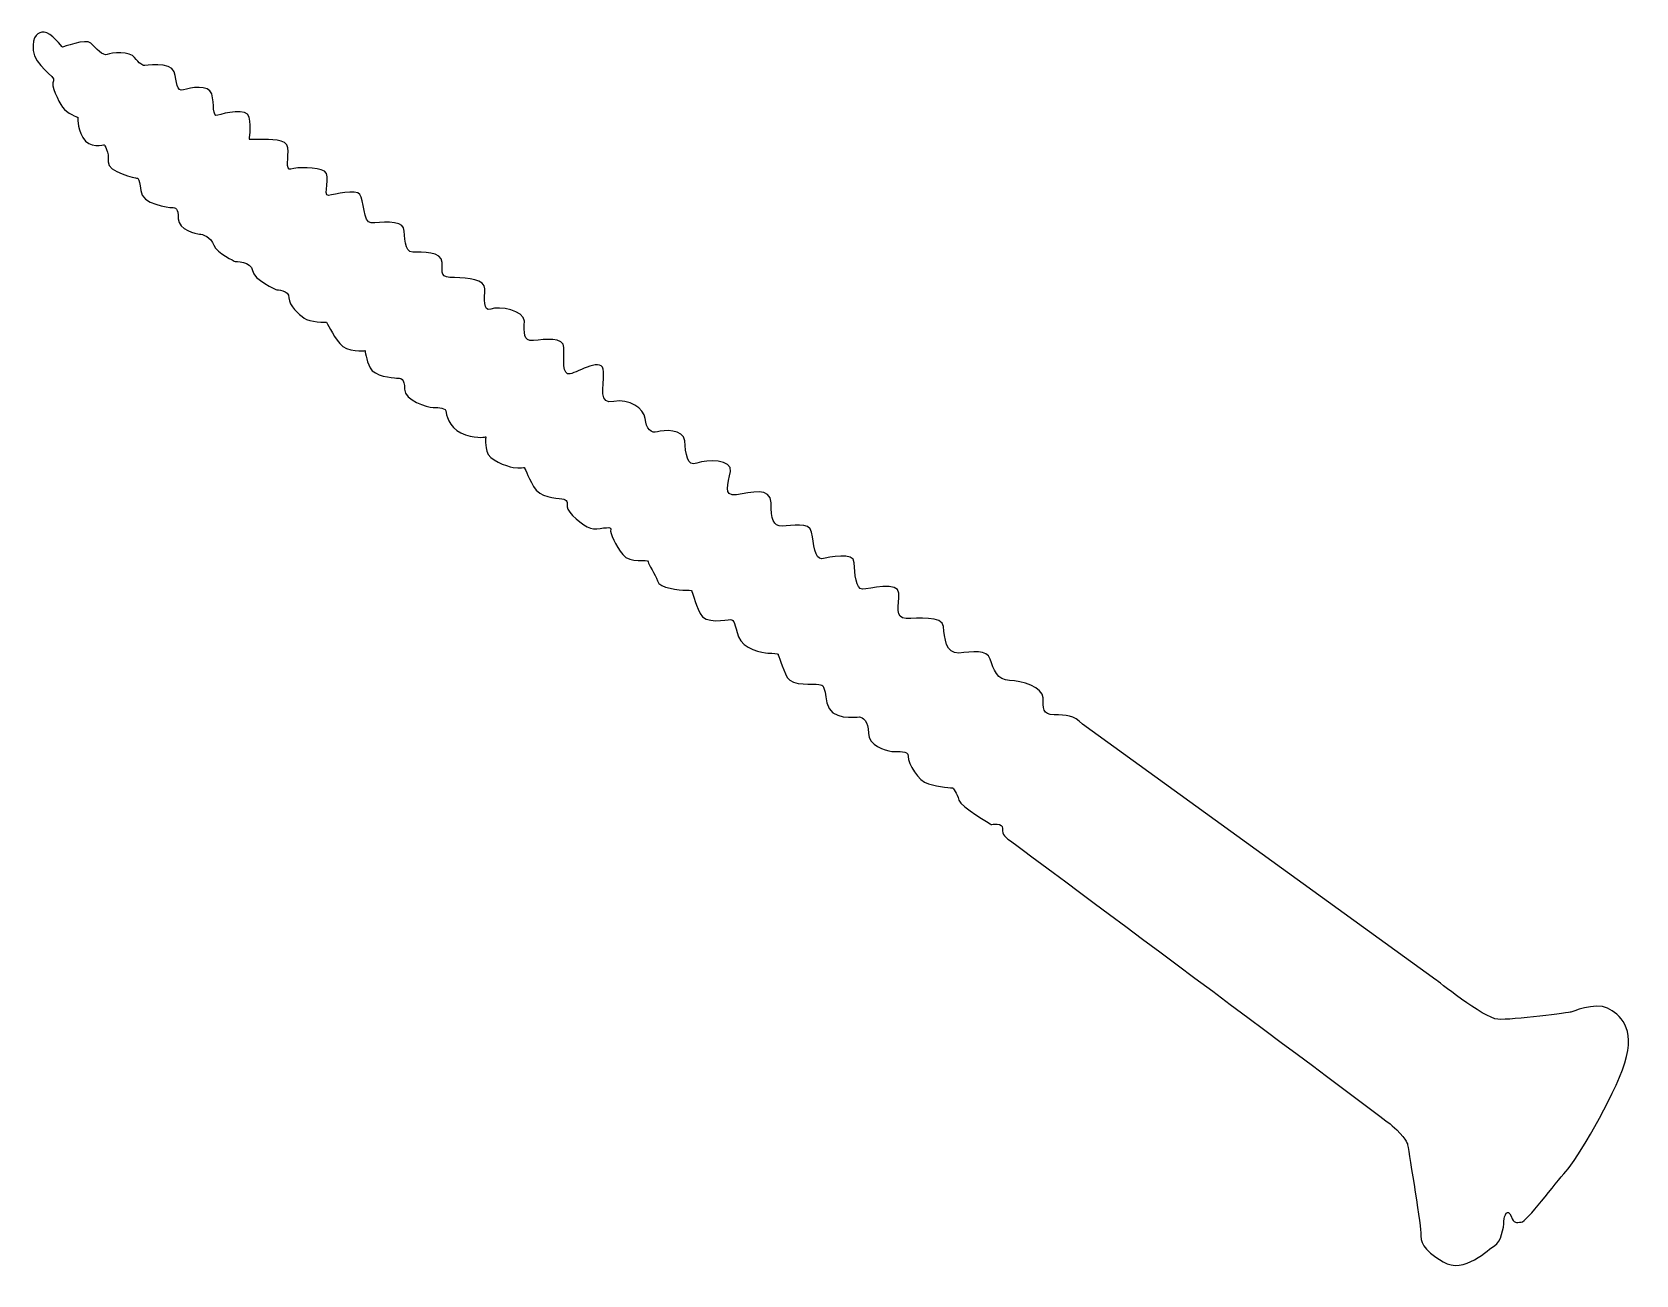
# Model space of a CAD drawing. Header units: centimetres. Extents: x -10 to 10.1, y -7.8 to 7.7.
import ezdxf

# ---------------------------------------------------------------- set-up
doc = ezdxf.new("R2010")
doc.units = ezdxf.units.CM
doc.header["$MEASUREMENT"] = 0
doc.layers.add('Camada 1', color=7, linetype='Continuous')

msp = doc.modelspace()

# ---------------------------------------------------------------- linework, layer by layer
at = {"layer": 'Camada 1'}
msp.add_open_spline([(3.15345, -0.94325), (3.15345, -0.94325), (7.57562, -4.1445), (7.57562, -4.1445), (7.57562, -4.1445), (7.57562, -4.1445), (8.17228, -4.62784), (8.35037, -4.64075), (8.35037, -4.64075), (8.52843, -4.65303), (9.26525, -4.55177), (9.26525, -4.55177), (9.26525, -4.55177), (9.26525, -4.55177), (9.57047, -4.42464), (9.72271, -4.50078), (9.72271, -4.50078), (9.87492, -4.57685), (10.07889, -4.742), (9.93882, -5.18653), (9.93882, -5.18653), (9.79875, -5.63182), (9.32914, -6.40655), (9.20211, -6.54662), (9.20211, -6.54662), (9.07498, -6.6859), (8.70655, -7.18138), (8.64262, -7.18138), (8.64262, -7.18138), (8.57949, -7.18138), (8.55361, -7.20726), (8.51549, -7.10531), (8.51549, -7.10531), (8.47744, -7.00405), (8.42648, -7.09237), (8.42648, -7.16921), (8.42648, -7.16921), (8.42648, -7.24538), (8.38843, -7.43562), (8.31231, -7.47367), (8.31231, -7.47367), (8.23624, -7.51172), (7.93102, -7.84202), (7.66461, -7.67687), (7.66461, -7.67687), (7.39741, -7.51172), (7.38447, -7.43565), (7.38447, -7.30852), (7.38447, -7.30852), (7.38447, -7.18139), (7.21932, -6.20336), (7.21932, -6.20336), (7.21932, -6.20336), (7.21932, -6.20336), (7.19424, -6.11435), (7.02908, -5.97431), (7.02908, -5.97431), (6.86391, -5.835), (2.21344, -2.37872), (2.21344, -2.37872), (2.21344, -2.37872), (2.21344, -2.37872), (2.1374, -2.32773), (2.15031, -2.25167), (2.15031, -2.25167), (2.16248, -2.17552), (2.01024, -2.20061), (2.01024, -2.20061), (2.01024, -2.20061), (2.01024, -2.20061), (1.62887, -1.98524), (1.60379, -1.89615), (1.60379, -1.89615), (1.57789, -1.80717), (1.52772, -1.74317), (1.52772, -1.74317), (1.52772, -1.74317), (1.52772, -1.74317), (1.34963, -1.731), (1.2225, -1.69298), (1.2225, -1.69298), (1.09537, -1.65417), (0.96826, -1.43885), (0.96826, -1.34971), (0.96826, -1.34971), (0.96826, -1.26062), (0.85415, -1.29875), (0.76506, -1.28581), (0.76506, -1.28581), (0.67595, -1.27356), (0.47275, -1.20966), (0.47275, -1.05742), (0.47275, -1.05742), (0.47275, -0.90521), (0.39668, -0.85422), (0.35858, -0.85422), (0.35858, -0.85422), (0.32053, -0.85422), (-0.00977, -0.90521), (-0.04782, -0.67613), (-0.04782, -0.67613), (-0.08584, -0.44774), (-0.08661, -0.45991), (-0.14984, -0.44774), (-0.14984, -0.44774), (-0.21297, -0.43483), (-0.48017, -0.47293), (-0.5433, -0.35876), (-0.5433, -0.35876), (-0.6073, -0.24377), (-0.65826, -0.06647), (-0.65826, -0.06647), (-0.65826, -0.06647), (-0.65826, -0.06647), (-0.72139, -0.05353), (-0.78539, -0.05353), (-0.78539, -0.05353), (-0.84852, -0.05353), (-1.10278, -0.00257), (-1.15374, 0.14967), (-1.15374, 0.14967), (-1.20473, 0.30188), (-1.20473, 0.36589), (-1.255, 0.36589), (-1.255, 0.36589), (-1.30596, 0.36589), (-1.57316, 0.30189), (-1.63629, 0.44196), (-1.63629, 0.44196), (-1.70019, 0.582), (-1.73831, 0.72131), (-1.73831, 0.72131), (-1.73831, 0.72131), (-1.73831, 0.72131), (-1.73831, 0.73425), (-1.81438, 0.73425), (-1.81438, 0.73425), (-1.89053, 0.73425), (-2.14471, 0.75936), (-2.16979, 0.84844), (-2.16979, 0.84844), (-2.19567, 0.93745), (-2.28475, 1.05164), (-2.28475, 1.08966), (-2.28475, 1.08966), (-2.28475, 1.12779), (-2.51303, 1.06455), (-2.60214, 1.17875), (-2.60214, 1.17875), (-2.69125, 1.29294), (-2.76729, 1.44585), (-2.75435, 1.49691), (-2.75435, 1.49691), (-2.74141, 1.5471), (-2.9195, 1.48397), (-3.00861, 1.50908), (-3.00861, 1.50908), (-3.09762, 1.53496), (-3.30079, 1.71228), (-3.30079, 1.77618), (-3.30079, 1.77618), (-3.30079, 1.83942), (-3.28785, 1.86529), (-3.36477, 1.87744), (-3.36477, 1.87744), (-3.44084, 1.89038), (-3.64404, 1.89038), (-3.72021, 2.03045), (-3.72021, 2.03045), (-3.79636, 2.16975), (-3.8344, 2.27178), (-3.8344, 2.27178), (-3.8344, 2.27178), (-3.8344, 2.27178), (-3.88536, 2.25874), (-3.97444, 2.27178), (-3.97444, 2.27178), (-4.06345, 2.28472), (-4.2789, 2.36079), (-4.30475, 2.47498), (-4.30475, 2.47498), (-4.32986, 2.58917), (-4.31769, 2.65307), (-4.31769, 2.65307), (-4.31769, 2.65307), (-4.31769, 2.65307), (-4.4059, 2.62719), (-4.57108, 2.67815), (-4.57108, 2.67815), (-4.73626, 2.72911), (-4.81317, 2.89426), (-4.81317, 2.9575), (-4.81317, 2.9575), (-4.81317, 3.02142), (-4.90138, 3.02142), (-4.97832, 3.02142), (-4.97832, 3.02142), (-5.05439, 3.02142), (-5.33373, 3.11051), (-5.33373, 3.24981), (-5.33373, 3.24981), (-5.33373, 3.38985), (-5.38469, 3.38985), (-5.43575, 3.38985), (-5.43575, 3.38985), (-5.48594, 3.38985), (-5.71502, 3.41496), (-5.76606, 3.51688), (-5.76606, 3.51688), (-5.81625, 3.61814), (-5.82919, 3.7331), (-5.82919, 3.7331), (-5.82919, 3.7331), (-5.82919, 3.7331), (-6.05835, 3.70722), (-6.14658, 3.82211), (-6.14658, 3.82211), (-6.23567, 3.9363), (-6.31173, 4.08852), (-6.31173, 4.08852), (-6.31173, 4.08852), (-6.31173, 4.08852), (-6.52795, 4.08852), (-6.59184, 4.13948), (-6.59184, 4.13948), (-6.65497, 4.19044), (-6.7821, 4.29169), (-6.7821, 4.39374), (-6.7821, 4.39374), (-6.7821, 4.49489), (-6.93431, 4.49489), (-6.93431, 4.49489), (-6.93431, 4.49489), (-6.93431, 4.49489), (-7.2266, 4.62202), (-7.23953, 4.73622), (-7.23953, 4.73622), (-7.25247, 4.85118), (-7.45564, 4.85118), (-7.45564, 4.85118), (-7.45564, 4.85118), (-7.45564, 4.85118), (-7.68403, 4.95236), (-7.72205, 5.05438), (-7.72205, 5.05438), (-7.76086, 5.15564), (-7.86212, 5.19366), (-7.90014, 5.19366), (-7.90014, 5.19366), (-7.93819, 5.19366), (-8.16734, 5.24462), (-8.16734, 5.38469), (-8.16734, 5.38469), (-8.16734, 5.52399), (-8.20539, 5.52399), (-8.24341, 5.52399), (-8.24341, 5.52399), (-8.28154, 5.52399), (-8.62481, 5.56278), (-8.63695, 5.7401), (-8.63695, 5.7401), (-8.64989, 5.91819), (-8.68791, 5.89311), (-8.68791, 5.89311), (-8.68791, 5.89311), (-8.68791, 5.89311), (-9.05626, 5.96926), (-9.04409, 6.09631), (-9.04409, 6.09631), (-9.03115, 6.22344), (-9.09439, 6.31176), (-9.09439, 6.31176), (-9.09439, 6.31176), (-9.09439, 6.31176), (-9.28542, 6.26146), (-9.36149, 6.40077), (-9.36149, 6.40077), (-9.43766, 6.54081), (-9.42473, 6.65501), (-9.42473, 6.65501), (-9.42473, 6.65501), (-9.42473, 6.65501), (-9.5648, 6.70597), (-9.61576, 6.78214), (-9.61576, 6.78214), (-9.66672, 6.85821), (-9.76797, 7.06141), (-9.72995, 7.11247), (-9.72995, 7.11247), (-9.69182, 7.16343), (-9.97117, 7.3035), (-9.98411, 7.49376), (-9.98411, 7.49376), (-9.99705, 7.68402), (-9.92115, 7.7228), (-9.84421, 7.7228), (-9.84421, 7.7228), (-9.76814, 7.7228), (-9.61593, 7.53177), (-9.61593, 7.53177), (-9.61593, 7.53177), (-9.61593, 7.53177), (-9.32364, 7.64596), (-9.25975, 7.58283), (-9.25975, 7.58283), (-9.19651, 7.51883), (-9.10754, 7.41765), (-9.05647, 7.44276), (-9.05647, 7.44276), (-9.00628, 7.46864), (-8.76429, 7.48081), (-8.71399, 7.40471), (-8.71399, 7.40471), (-8.66303, 7.32856), (-8.59911, 7.30345), (-8.59911, 7.30345), (-8.59911, 7.30345), (-8.59911, 7.30345), (-8.25653, 7.35364), (-8.21851, 7.22661), (-8.21851, 7.22661), (-8.17972, 7.10024), (-8.19263, 6.97311), (-8.10355, 6.99822), (-8.10355, 6.99822), (-8.01457, 7.0233), (-7.78616, 7.07429), (-7.74814, 6.94726), (-7.74814, 6.94726), (-7.71012, 6.82013), (-7.74814, 6.65497), (-7.67207, 6.68085), (-7.67207, 6.68085), (-7.59592, 6.70593), (-7.30361, 6.78211), (-7.27776, 6.65497), (-7.27776, 6.65497), (-7.25265, 6.52784), (-7.27776, 6.37562), (-7.27776, 6.37562), (-7.27776, 6.37562), (-7.27776, 6.37562), (-7.25265, 6.37562), (-7.13846, 6.37562), (-7.13846, 6.37562), (-7.02358, 6.37562), (-6.80815, 6.38856), (-6.79519, 6.27368), (-6.79519, 6.27368), (-6.78225, 6.15949), (-6.83324, 5.98139), (-6.75714, 6.00727), (-6.75714, 6.00727), (-6.68099, 6.03235), (-6.42683, 6.03235), (-6.33772, 5.98139), (-6.33772, 5.98139), (-6.24871, 5.93109), (-6.36291, 5.664), (-6.28676, 5.67693), (-6.28676, 5.67693), (-6.21069, 5.68987), (-5.94349, 5.753), (-5.8933, 5.68987), (-5.8933, 5.68987), (-5.84224, 5.62587), (-5.85441, 5.33369), (-5.75323, 5.33369), (-5.75323, 5.33369), (-5.65121, 5.33369), (-5.37183, 5.37174), (-5.34675, 5.27045), (-5.34675, 5.27045), (-5.32087, 5.16851), (-5.34675, 4.96523), (-5.23256, 4.96523), (-5.23256, 4.96523), (-5.11768, 4.96523), (-4.86344, 4.97817), (-4.86344, 4.8382), (-4.86344, 4.8382), (-4.86344, 4.69816), (-4.88932, 4.64786), (-4.71123, 4.64786), (-4.71123, 4.64786), (-4.53314, 4.64786), (-4.32994, 4.62198), (-4.32994, 4.50779), (-4.32994, 4.50779), (-4.32994, 4.3937), (-4.35582, 4.21561), (-4.25379, 4.25363), (-4.25379, 4.25363), (-4.15264, 4.29168), (-3.83448, 4.24069), (-3.83448, 4.10142), (-3.83448, 4.10142), (-3.83448, 3.96138), (-3.86036, 3.84718), (-3.72029, 3.86009), (-3.72029, 3.86009), (-3.58022, 3.87234), (-3.339, 3.91039), (-3.339, 3.77108), (-3.339, 3.77108), (-3.339, 3.63101), (-3.36488, 3.4149), (-3.26285, 3.44077), (-3.26285, 3.44077), (-3.16091, 3.46585), (-2.84354, 3.66905), (-2.84354, 3.46585), (-2.84354, 3.46585), (-2.84354, 3.26265), (-2.90744, 3.05937), (-2.71641, 3.0975), (-2.71641, 3.0975), (-2.52615, 3.13555), (-2.33501, 3.00841), (-2.32287, 2.88128), (-2.32287, 2.88128), (-2.30993, 2.75425), (-2.24603, 2.69102), (-2.16986, 2.71613), (-2.16986, 2.71613), (-2.09379, 2.74201), (-1.83955, 2.75426), (-1.82738, 2.60204), (-1.82738, 2.60204), (-1.81444, 2.4498), (-1.8015, 2.27171), (-1.6744, 2.32267), (-1.6744, 2.32267), (-1.54737, 2.37286), (-1.22987, 2.37286), (-1.25506, 2.22065), (-1.25506, 2.22065), (-1.28094, 2.06844), (-1.357, 1.90326), (-1.17891, 1.92836), (-1.17891, 1.92836), (-1.00082, 1.95432), (-0.74732, 2.03038), (-0.74732, 1.82721), (-0.74732, 1.82721), (-0.74732, 1.62324), (-0.72144, 1.53492), (-0.60736, 1.53492), (-0.60736, 1.53492), (-0.49317, 1.53492), (-0.26401, 1.59805), (-0.2389, 1.45808), (-0.2389, 1.45808), (-0.21302, 1.31878), (-0.20085, 1.1155), (-0.11177, 1.12775), (-0.11177, 1.12775), (-0.02276, 1.14069), (0.29463, 1.21676), (0.29463, 1.07748), (0.29463, 1.07748), (0.29463, 0.93741), (0.32051, 0.74715), (0.39663, 0.74715), (0.39663, 0.74715), (0.4727, 0.74715), (0.85409, 0.84841), (0.85409, 0.69619), (0.85409, 0.69619), (0.85409, 0.54397), (0.803, 0.37803), (0.94307, 0.37803), (0.94307, 0.37803), (1.08237, 0.37803), (1.40053, 0.41684), (1.41268, 0.27677), (1.41268, 0.27677), (1.42562, 0.13673), (1.43856, -0.0665), (1.60374, -0.05354), (1.60374, -0.05354), (1.76889, -0.0406), (1.95915, -0.00258), (1.99728, -0.12961), (1.99728, -0.12961), (2.03533, -0.25674), (2.08626, -0.39681), (2.2385, -0.39681), (2.2385, -0.39681), (2.39148, -0.39681), (2.65792, -0.4859), (2.65792, -0.61292), (2.65792, -0.61292), (2.65792, -0.74008), (2.64575, -0.8284), (2.79799, -0.8284), (2.79799, -0.8284), (2.95025, -0.82837), (3.03926, -0.82837), (3.15345, -0.94325)], degree=3, knots=[0, 0, 0, 0, 0.00793651, 0.00793651, 0.00793651, 0.00793651, 0.01587302, 0.01587302, 0.01587302, 0.01587302, 0.02380952, 0.02380952, 0.02380952, 0.02380952, 0.03174603, 0.03174603, 0.03174603, 0.03174603, 0.03968254, 0.03968254, 0.03968254, 0.03968254, 0.04761905, 0.04761905, 0.04761905, 0.04761905, 0.05555556, 0.05555556, 0.05555556, 0.05555556, 0.06349206, 0.06349206, 0.06349206, 0.06349206, 0.07142857, 0.07142857, 0.07142857, 0.07142857, 0.07936508, 0.07936508, 0.07936508, 0.07936508, 0.08730159, 0.08730159, 0.08730159, 0.08730159, 0.0952381, 0.0952381, 0.0952381, 0.0952381, 0.1031746, 0.1031746, 0.1031746, 0.1031746, 0.11111111, 0.11111111, 0.11111111, 0.11111111, 0.11904762, 0.11904762, 0.11904762, 0.11904762, 0.12698413, 0.12698413, 0.12698413, 0.12698413, 0.13492063, 0.13492063, 0.13492063, 0.13492063, 0.14285714, 0.14285714, 0.14285714, 0.14285714, 0.15079365, 0.15079365, 0.15079365, 0.15079365, 0.15873016, 0.15873016, 0.15873016, 0.15873016, 0.16666667, 0.16666667, 0.16666667, 0.16666667, 0.17460317, 0.17460317, 0.17460317, 0.17460317, 0.18253968, 0.18253968, 0.18253968, 0.18253968, 0.19047619, 0.19047619, 0.19047619, 0.19047619, 0.1984127, 0.1984127, 0.1984127, 0.1984127, 0.20634921, 0.20634921, 0.20634921, 0.20634921, 0.21428571, 0.21428571, 0.21428571, 0.21428571, 0.22222222, 0.22222222, 0.22222222, 0.22222222, 0.23015873, 0.23015873, 0.23015873, 0.23015873, 0.23809524, 0.23809524, 0.23809524, 0.23809524, 0.24603175, 0.24603175, 0.24603175, 0.24603175, 0.25396825, 0.25396825, 0.25396825, 0.25396825, 0.26190476, 0.26190476, 0.26190476, 0.26190476, 0.26984127, 0.26984127, 0.26984127, 0.26984127, 0.27777778, 0.27777778, 0.27777778, 0.27777778, 0.28571429, 0.28571429, 0.28571429, 0.28571429, 0.29365079, 0.29365079, 0.29365079, 0.29365079, 0.3015873, 0.3015873, 0.3015873, 0.3015873, 0.30952381, 0.30952381, 0.30952381, 0.30952381, 0.31746032, 0.31746032, 0.31746032, 0.31746032, 0.32539683, 0.32539683, 0.32539683, 0.32539683, 0.33333333, 0.33333333, 0.33333333, 0.33333333, 0.34126984, 0.34126984, 0.34126984, 0.34126984, 0.34920635, 0.34920635, 0.34920635, 0.34920635, 0.35714286, 0.35714286, 0.35714286, 0.35714286, 0.36507937, 0.36507937, 0.36507937, 0.36507937, 0.37301587, 0.37301587, 0.37301587, 0.37301587, 0.38095238, 0.38095238, 0.38095238, 0.38095238, 0.38888889, 0.38888889, 0.38888889, 0.38888889, 0.3968254, 0.3968254, 0.3968254, 0.3968254, 0.4047619, 0.4047619, 0.4047619, 0.4047619, 0.41269841, 0.41269841, 0.41269841, 0.41269841, 0.42063492, 0.42063492, 0.42063492, 0.42063492, 0.42857143, 0.42857143, 0.42857143, 0.42857143, 0.43650794, 0.43650794, 0.43650794, 0.43650794, 0.44444444, 0.44444444, 0.44444444, 0.44444444, 0.45238095, 0.45238095, 0.45238095, 0.45238095, 0.46031746, 0.46031746, 0.46031746, 0.46031746, 0.46825397, 0.46825397, 0.46825397, 0.46825397, 0.47619048, 0.47619048, 0.47619048, 0.47619048, 0.48412698, 0.48412698, 0.48412698, 0.48412698, 0.49206349, 0.49206349, 0.49206349, 0.49206349, 0.5, 0.5, 0.5, 0.5, 0.50793651, 0.50793651, 0.50793651, 0.50793651, 0.51587302, 0.51587302, 0.51587302, 0.51587302, 0.52380952, 0.52380952, 0.52380952, 0.52380952, 0.53174603, 0.53174603, 0.53174603, 0.53174603, 0.53968254, 0.53968254, 0.53968254, 0.53968254, 0.54761905, 0.54761905, 0.54761905, 0.54761905, 0.55555556, 0.55555556, 0.55555556, 0.55555556, 0.56349206, 0.56349206, 0.56349206, 0.56349206, 0.57142857, 0.57142857, 0.57142857, 0.57142857, 0.57936508, 0.57936508, 0.57936508, 0.57936508, 0.58730159, 0.58730159, 0.58730159, 0.58730159, 0.5952381, 0.5952381, 0.5952381, 0.5952381, 0.6031746, 0.6031746, 0.6031746, 0.6031746, 0.61111111, 0.61111111, 0.61111111, 0.61111111, 0.61904762, 0.61904762, 0.61904762, 0.61904762, 0.62698413, 0.62698413, 0.62698413, 0.62698413, 0.63492063, 0.63492063, 0.63492063, 0.63492063, 0.64285714, 0.64285714, 0.64285714, 0.64285714, 0.65079365, 0.65079365, 0.65079365, 0.65079365, 0.65873016, 0.65873016, 0.65873016, 0.65873016, 0.66666667, 0.66666667, 0.66666667, 0.66666667, 0.67460317, 0.67460317, 0.67460317, 0.67460317, 0.68253968, 0.68253968, 0.68253968, 0.68253968, 0.69047619, 0.69047619, 0.69047619, 0.69047619, 0.6984127, 0.6984127, 0.6984127, 0.6984127, 0.70634921, 0.70634921, 0.70634921, 0.70634921, 0.71428571, 0.71428571, 0.71428571, 0.71428571, 0.72222222, 0.72222222, 0.72222222, 0.72222222, 0.73015873, 0.73015873, 0.73015873, 0.73015873, 0.73809524, 0.73809524, 0.73809524, 0.73809524, 0.74603175, 0.74603175, 0.74603175, 0.74603175, 0.75396825, 0.75396825, 0.75396825, 0.75396825, 0.76190476, 0.76190476, 0.76190476, 0.76190476, 0.76984127, 0.76984127, 0.76984127, 0.76984127, 0.77777778, 0.77777778, 0.77777778, 0.77777778, 0.78571429, 0.78571429, 0.78571429, 0.78571429, 0.79365079, 0.79365079, 0.79365079, 0.79365079, 0.8015873, 0.8015873, 0.8015873, 0.8015873, 0.80952381, 0.80952381, 0.80952381, 0.80952381, 0.81746032, 0.81746032, 0.81746032, 0.81746032, 0.82539683, 0.82539683, 0.82539683, 0.82539683, 0.83333333, 0.83333333, 0.83333333, 0.83333333, 0.84126984, 0.84126984, 0.84126984, 0.84126984, 0.84920635, 0.84920635, 0.84920635, 0.84920635, 0.85714286, 0.85714286, 0.85714286, 0.85714286, 0.86507937, 0.86507937, 0.86507937, 0.86507937, 0.87301587, 0.87301587, 0.87301587, 0.87301587, 0.88095238, 0.88095238, 0.88095238, 0.88095238, 0.88888889, 0.88888889, 0.88888889, 0.88888889, 0.8968254, 0.8968254, 0.8968254, 0.8968254, 0.9047619, 0.9047619, 0.9047619, 0.9047619, 0.91269841, 0.91269841, 0.91269841, 0.91269841, 0.92063492, 0.92063492, 0.92063492, 0.92063492, 0.92857143, 0.92857143, 0.92857143, 0.92857143, 0.93650794, 0.93650794, 0.93650794, 0.93650794, 0.94444444, 0.94444444, 0.94444444, 0.94444444, 0.95238095, 0.95238095, 0.95238095, 0.95238095, 0.96031746, 0.96031746, 0.96031746, 0.96031746, 0.96825397, 0.96825397, 0.96825397, 0.96825397, 0.97619048, 0.97619048, 0.97619048, 0.97619048, 0.98412698, 0.98412698, 0.98412698, 0.98412698, 1, 1, 1, 1], dxfattribs=at)

doc.saveas('drawing.dxf')
